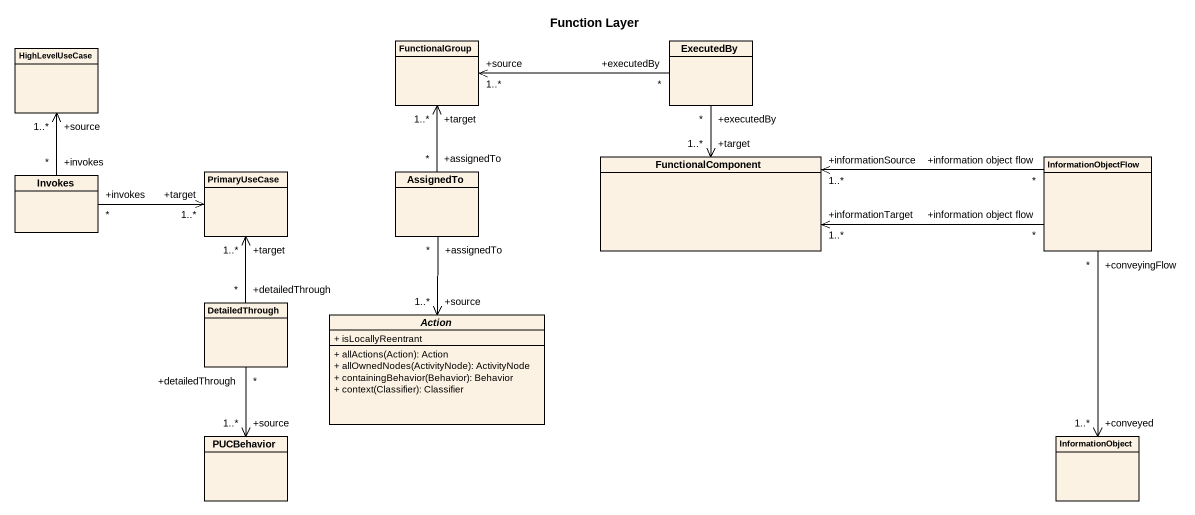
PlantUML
@startuml
title Function Layer
hide circle
hide empty members
skinparam classAttributeIconSize 0
class HighLevelUseCase
class FunctionalGroup
class ExecutedBy
class Invokes
class PrimaryUseCase
class AssignedTo
class FunctionalComponent
class InformationObjectFlow
class DetailedThrough
abstract class "Action" as Action_ {
  + isLocallyReentrant
  + allActions(Action): Action
  + allOwnedNodes(ActivityNode): ActivityNode
  + containingBehavior(Behavior): Behavior
  + context(Classifier): Classifier
}
class PUCBehavior
class InformationObject
ExecutedBy "+executedBy\n*" -left-> "+source\n1..*" FunctionalGroup
ExecutedBy "+executedBy\n*" --> "+target\n1..*" FunctionalComponent
Invokes "+invokes\n*" -up-> "+source\n1..*" HighLevelUseCase
Invokes "+invokes\n*" -right-> "+target\n1..*" PrimaryUseCase
AssignedTo "+assignedTo\n*" -up-> "+target\n1..*" FunctionalGroup
AssignedTo "+assignedTo\n*" --> "+source\n1..*" Action_
InformationObjectFlow "+information object flow\n*" -left-> "+informationSource\n1..*" FunctionalComponent
InformationObjectFlow "+information object flow\n*" -left-> "+informationTarget\n1..*" FunctionalComponent
InformationObjectFlow "+conveyingFlow\n*" --> "+conveyed\n1..*" InformationObject
DetailedThrough "+detailedThrough\n*" -up-> "+target\n1..*" PrimaryUseCase
DetailedThrough "+detailedThrough\n*" --> "+source\n1..*" PUCBehavior
@enduml
